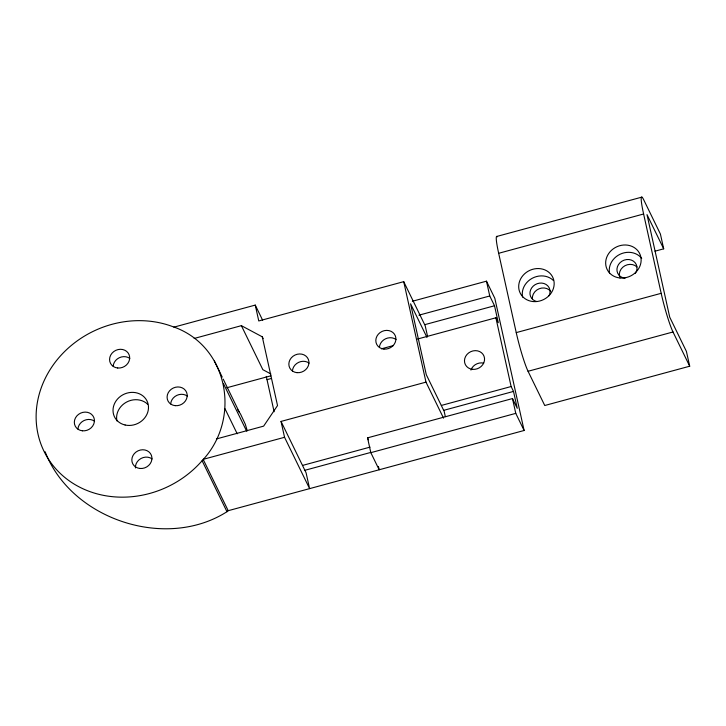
<?xml version="1.0" encoding="UTF-8"?>
<svg xmlns="http://www.w3.org/2000/svg" width="726" height="726" viewBox="0 0 726 726"><rect width="100%" height="100%" fill="white"/><g stroke="black" fill="none" stroke-linecap="round" stroke-linejoin="round"><path stroke-width="1.09" d="M202.1 460.72C241.64 419.093 228.799 345.358 172.352 326.482A96.549 86.176 -26 0 0 49.695 370.287A96.549 86.176 -26 0 0 75.032 484.605A96.549 86.176 -26 0 0 202.1 460.72L226.975 511.712C165.728 550.798 71.266 519.399 45.157 451.781M226.975 511.712L228.2 510.696L524.118 430.482L494.823 298.286L486.474 281.171L412.368 301.263M496.566 236.513L641.875 197.118M173.859 327.154L255.253 305.092L262.621 320.193M663.691 248.827L646.993 214.597L669.726 317.18L686.415 351.411L689.7 366.213L544.754 405.507L528.056 371.276A30.174 2.85 74.8 0 1 516.24 332.608L498.662 253.292L643.608 213.998A30.174 2.85 74.8 0 1 643.708 199.786L660.406 234.026L663.691 248.827L654.97 251.196M194.151 338.47L241.377 325.665L262.286 336.819L263.184 338.652M427.532 336.256L425.182 325.675L403.72 281.661L258.774 320.956L255.253 305.092M418.911 315.184L489.751 295.981L494.524 305.764L498.272 322.68L495.885 317.788L417.423 339.06M424.774 324.667L494.524 305.764M226.739 387.775L270.889 375.805M267.014 379.662L271.37 378.482M381.459 348.807L393.447 345.558M516.24 332.608L661.177 293.313L643.608 213.998M216.412 438.94L263.638 426.135L277.523 405.562L262.286 336.819M281.035 421.425L306.082 472.771L309.594 488.634L284.547 437.288L281.035 421.425L425.98 382.13L443.541 418.14M284.547 437.288L203.153 459.349L228.2 510.696M528.056 371.276L673.002 331.982L689.7 366.213M441.372 405.435L511.122 386.531L513.509 391.423L517.257 408.339L512.483 398.565L367.537 437.851L370.823 452.661L379.172 469.776L378.437 466.473M443.758 410.326L513.509 391.423M302.506 465.439L370.069 447.116M304.448 470.412L370.922 452.389M370.823 452.661L515.769 413.366L524.118 430.482M270.807 373.926L262.848 369.679L241.377 325.665M237.729 409.791L240.551 414.074L245.324 424.283L247.267 430.781M426.979 337.427L410.58 303.804L426.28 374.661L444.167 411.343L445.337 416.624M367.537 437.851L368.49 439.811M214.379 361.013L222.238 377.121M223.218 379.135L239.426 412.368M223.517 383.764L246.604 431.081M224.924 408.602L237.202 433.776M495.885 317.788L511.122 386.531M486.474 281.171L489.751 295.981M512.483 398.565L515.769 413.366M403.72 281.661L425.98 382.13M266.288 376.395L274.119 411.76M170.683 403.928A10.255 9.157 -26 0 1 176.845 395.371A10.255 9.157 -26 0 1 187.326 396.078M113.165 366.267A10.255 9.157 -26 0 1 119.327 357.718A10.255 9.157 -26 0 1 129.809 358.417M77.918 429.066A10.255 9.157 -26 0 1 84.071 420.517A10.255 9.157 -26 0 1 94.561 421.225M379.399 347.346A10.255 9.157 -26 0 1 385.56 338.797A10.255 9.157 -26 0 1 396.042 339.496M292.433 370.922A10.255 9.157 -26 0 1 298.595 362.374A10.255 9.157 -26 0 1 309.076 363.073M135.435 467.952A10.255 9.157 -26 0 1 140.989 458.487A10.255 9.157 -26 0 1 152.07 458.886M116.94 420.962A18.105 16.154 -26 0 1 126.433 402.14A18.105 16.154 -26 0 1 147.641 404.228M470.947 370.06A10.255 9.157 -26 0 1 483.679 363.127M673.002 331.982A30.174 2.85 74.8 0 1 661.177 293.313M498.662 253.292A30.174 2.85 74.8 0 1 497.419 236.821M619.514 276.415A10.255 9.157 -26 0 1 624.895 265.752A10.255 9.157 -26 0 1 636.911 266.932M625.05 278.185A10.255 9.157 -26 0 1 617.454 266.669A10.255 9.157 -26 0 1 631.402 260.099A10.255 9.157 -26 0 1 635.359 273.321M532.367 298.794A10.255 9.157 -26 0 1 539.137 288.757A10.255 9.157 -26 0 1 550.744 291.407M536.813 301.553A10.255 9.157 -26 0 1 530.633 289.855A10.255 9.157 -26 0 1 544.037 283.53A10.255 9.157 -26 0 1 549.047 295.781M609.586 273.566A18.105 16.154 -26 0 1 620.14 254.218A18.105 16.154 -26 0 1 641.702 258.429M522.62 297.143A18.105 16.154 -26 0 1 532.122 278.33A18.105 16.154 -26 0 1 553.321 280.418M175.211 405.662A10.255 9.157 -26 0 0 186.655 392.512A10.255 9.157 -26 0 0 169.557 390.833A10.255 9.157 -26 0 0 175.211 405.662M117.694 368A10.255 9.157 -26 0 0 129.137 354.851A10.255 9.157 -26 0 0 112.04 353.172A10.255 9.157 -26 0 0 117.694 368M139.955 468.47A10.255 9.157 -26 0 0 151.398 455.32A10.255 9.157 -26 0 0 134.31 453.632A10.255 9.157 -26 0 0 139.955 468.47M82.446 430.808A10.255 9.157 -26 0 0 93.89 417.659A10.255 9.157 -26 0 0 76.793 415.98A10.255 9.157 -26 0 0 82.446 430.808M296.961 372.656A10.255 9.157 -26 0 0 308.405 359.506A10.255 9.157 -26 0 0 291.317 357.827A10.255 9.157 -26 0 0 296.961 372.656M383.927 349.079A10.255 9.157 -26 0 0 395.371 335.929A10.255 9.157 -26 0 0 378.282 334.25A10.255 9.157 -26 0 0 383.927 349.079M125.108 425A18.105 16.154 -26 0 0 148.149 404.191A18.105 16.154 -26 0 0 119.019 397.53A18.105 16.154 -26 0 0 125.108 425M472.581 369.343A10.255 9.157 -26 0 0 484.024 356.194A10.255 9.157 -26 0 0 466.936 354.515A10.255 9.157 -26 0 0 472.581 369.343M533.029 301.553A18.105 16.154 -26 0 0 553.221 278.348A18.105 16.154 -26 0 0 523.056 275.381A18.105 16.154 -26 0 0 533.029 301.553M619.995 277.976A18.105 16.154 -26 0 0 640.187 254.772A18.105 16.154 -26 0 0 610.031 251.804A18.105 16.154 -26 0 0 619.995 277.976"/></g></svg>
